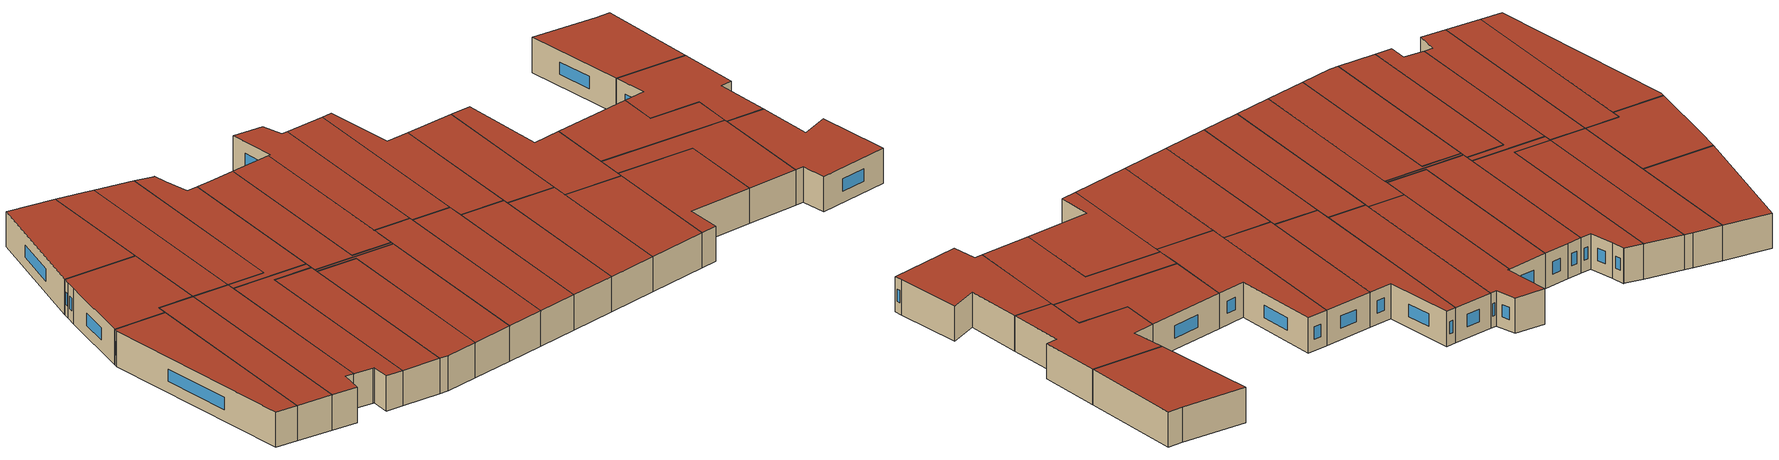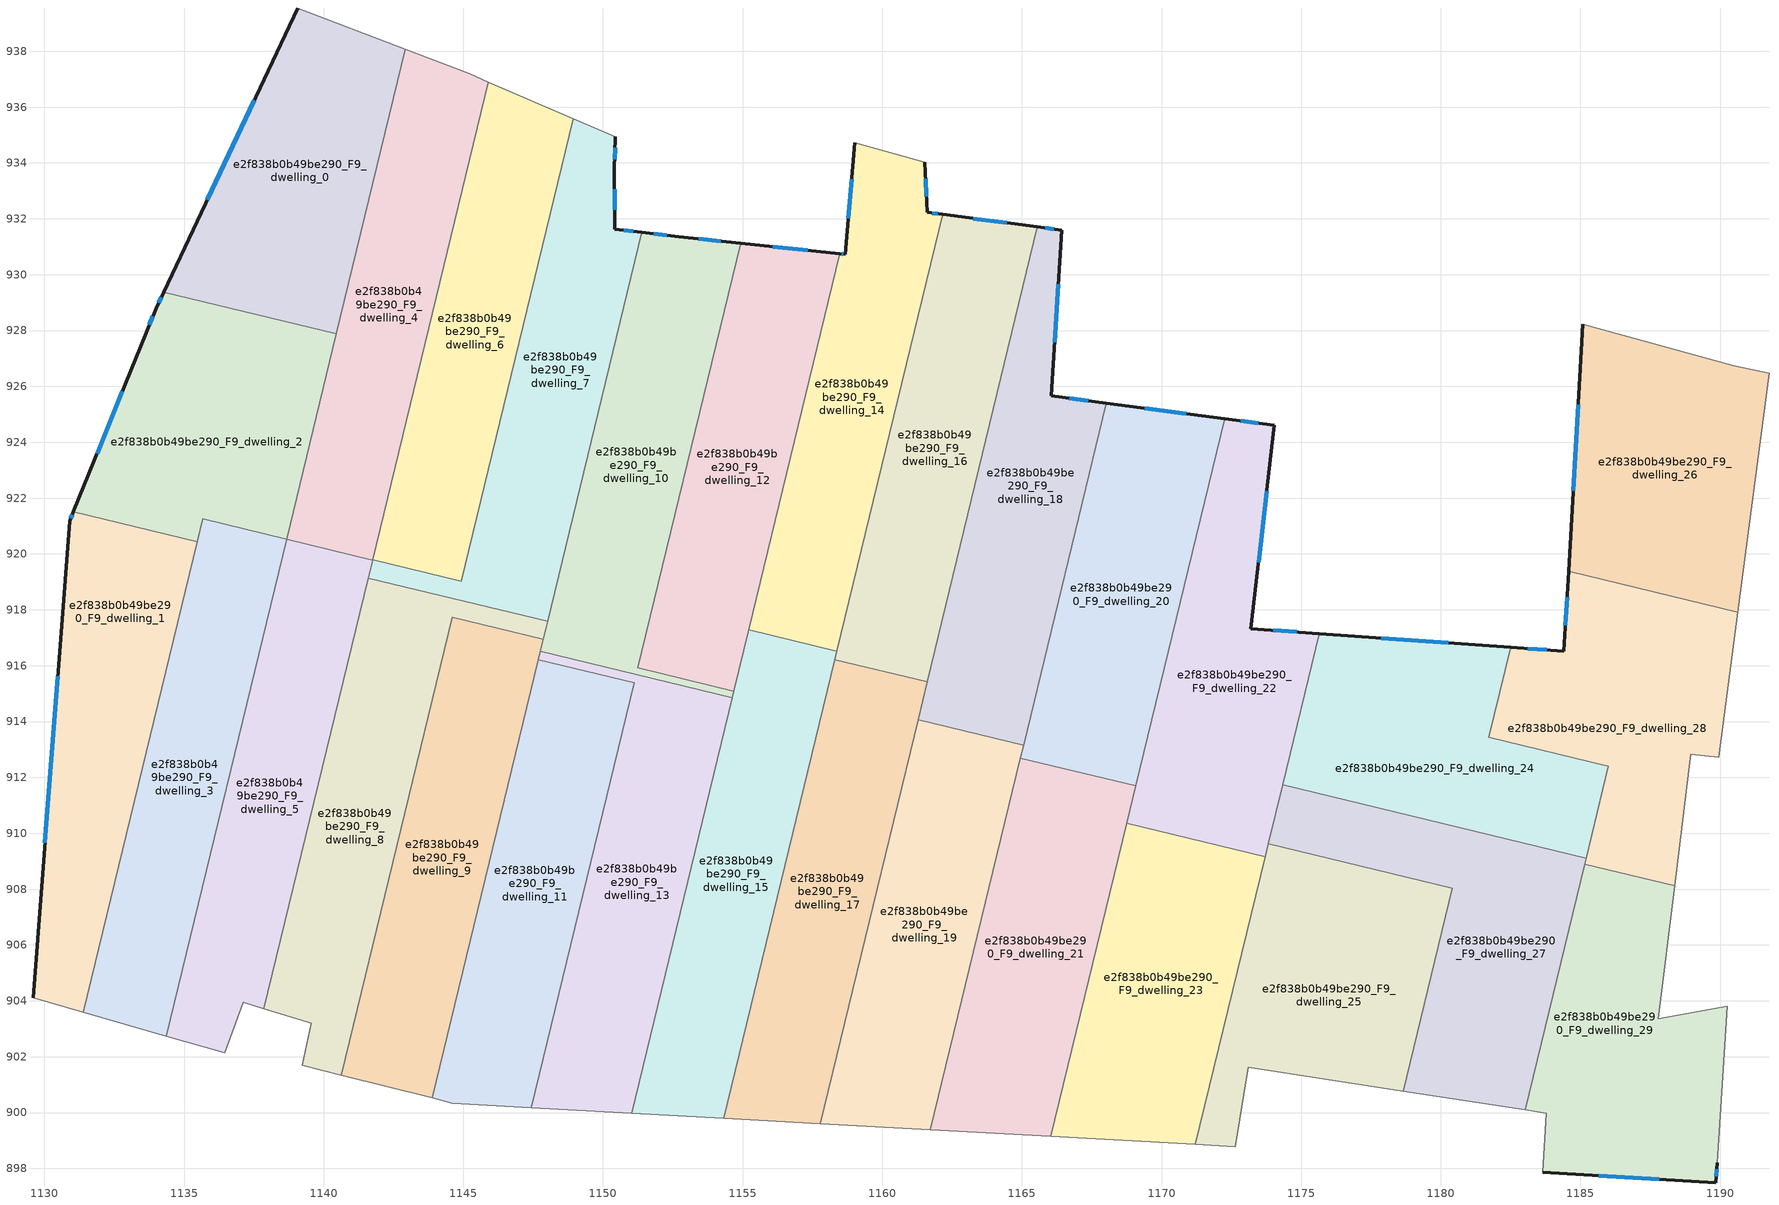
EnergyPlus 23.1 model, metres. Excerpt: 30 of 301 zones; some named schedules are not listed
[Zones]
e2f838b0b49be290_F9_dwelling_0
 floor to e2f838b0b49be290_F8_dwelling_0 (EU_floor_Construction): 1142.92,938.07 1140.46,927.88 1134.28,929.38 1139.07,939.55 z27
 wall outside (EU_wall_Construction): 1139.07,939.55 1134.28,929.38 z27:30
 wall to e2f838b0b49be290_F9_dwelling_2 (EU_wall_Construction): 1134.28,929.38 1140.46,927.88 z27:30
 wall adiabatic (EU_wall_Construction): 1142.92,938.07 1139.07,939.55 z27:30
 wall to e2f838b0b49be290_F9_dwelling_4 (EU_wall_Construction): 1140.46,927.88 1142.92,938.07 z27:30
 window (EU_Window_Construction): 1137.51,936.24 1135.84,932.69 z27.98:29.02
 roof outside (EU_roof_Construction): 1140.46,927.88 1142.92,938.07 1139.07,939.55 1134.28,929.38 z30
e2f838b0b49be290_F9_dwelling_1
 floor to e2f838b0b49be290_F8_dwelling_1 (EU_floor_Construction): 1135.47,920.44 1131.39,903.59 1129.59,904.11 1130.9,921.18 1131.04,921.51 z27
 wall outside (EU_wall_Construction): 1131.04,921.51 1130.9,921.18 1129.59,904.11 z27:30
 wall to e2f838b0b49be290_F9_dwelling_2 (EU_wall_Construction): 1135.47,920.44 1131.04,921.51 z27:30
 wall adiabatic (EU_wall_Construction): 1129.59,904.11 1131.39,903.59 z27:30
 wall to e2f838b0b49be290_F9_dwelling_3 (EU_wall_Construction): 1131.39,903.59 1135.47,920.44 z27:30
 window (EU_Window_Construction): 1130.48,915.63 1130.02,909.66 / 1130.99,921.4 1130.95,921.29 z27.98:29.02
 roof outside (EU_roof_Construction): 1131.39,903.59 1135.47,920.44 1131.04,921.51 1130.9,921.18 1129.59,904.11 z30
e2f838b0b49be290_F9_dwelling_10
 floor to e2f838b0b49be290_F8_dwelling_10 (EU_floor_Construction): 1154.93,931.12 1151.25,915.92 1154.69,915.09 1154.63,914.84 1147.75,916.51 1151.39,931.52 1152.71,931.36 z27
 wall outside (EU_wall_Construction): 1154.93,931.12 1152.71,931.36 1151.39,931.52 z27:30
 wall to e2f838b0b49be290_F9_dwelling_12 (EU_wall_Construction): 1154.69,915.09 1151.25,915.92 1154.93,931.12 z27:30
 wall to e2f838b0b49be290_F9_dwelling_13 (EU_wall_Construction): 1147.75,916.51 1154.63,914.84 z27:30
 wall to e2f838b0b49be290_F9_dwelling_7 (EU_wall_Construction): 1151.39,931.52 1148.01,917.58 z27:30
 wall to e2f838b0b49be290_F9_dwelling_15 (EU_wall_Construction): 1154.63,914.84 1154.69,915.09 z27:30
 wall to e2f838b0b49be290_F9_dwelling_8 (EU_wall_Construction): 1148.01,917.58 1147.86,916.94 z27:30
 wall to e2f838b0b49be290_F9_dwelling_9 (EU_wall_Construction): 1147.86,916.94 1147.75,916.51 z27:30
 window (EU_Window_Construction): 1154.21,931.2 1153.43,931.28 / 1152.28,931.41 1151.82,931.46 z27.98:29.02
 roof outside (EU_roof_Construction): 1154.63,914.84 1154.69,915.09 1151.25,915.92 1154.93,931.12 1152.71,931.36 1151.39,931.52 1147.75,916.51 z30
e2f838b0b49be290_F9_dwelling_11
 floor to e2f838b0b49be290_F8_dwelling_11 (EU_floor_Construction): 1151.12,915.39 1147.44,900.18 1144.6,900.34 1143.88,900.52 1147.69,916.22 z27
 wall adiabatic (EU_wall_Construction): 1143.88,900.52 1144.6,900.34 1147.44,900.18 z27:30
 wall to e2f838b0b49be290_F9_dwelling_13 (EU_wall_Construction): 1147.44,900.18 1151.12,915.39 1147.69,916.22 z27:30
 wall to e2f838b0b49be290_F9_dwelling_9 (EU_wall_Construction): 1147.69,916.22 1143.88,900.52 z27:30
 roof outside (EU_roof_Construction): 1147.44,900.18 1151.12,915.39 1147.69,916.22 1143.88,900.52 1144.6,900.34 z30
e2f838b0b49be290_F9_dwelling_12
 floor to e2f838b0b49be290_F8_dwelling_12 (EU_floor_Construction): 1158.48,930.75 1154.69,915.09 1151.25,915.92 1154.93,931.12 z27
 wall outside (EU_wall_Construction): 1158.48,930.75 1154.93,931.12 z27:30
 wall to e2f838b0b49be290_F9_dwelling_14 (EU_wall_Construction): 1155.22,917.28 1158.48,930.75 z27:30
 wall to e2f838b0b49be290_F9_dwelling_15 (EU_wall_Construction): 1154.69,915.09 1155.22,917.28 z27:30
 window (EU_Window_Construction): 1157.33,930.87 1156.09,931 z27.98:29.02
 roof outside (EU_roof_Construction): 1154.69,915.09 1158.48,930.75 1154.93,931.12 1151.25,915.92 z30
e2f838b0b49be290_F9_dwelling_13
 floor to e2f838b0b49be290_F8_dwelling_13 (EU_floor_Construction): 1154.63,914.84 1151.03,899.98 1147.44,900.18 1151.12,915.39 1147.69,916.22 1147.75,916.51 z27
 wall adiabatic (EU_wall_Construction): 1147.44,900.18 1151.03,899.98 z27:30
 wall to e2f838b0b49be290_F9_dwelling_15 (EU_wall_Construction): 1151.03,899.98 1154.63,914.84 z27:30
 wall to e2f838b0b49be290_F9_dwelling_9 (EU_wall_Construction): 1147.75,916.51 1147.69,916.22 z27:30
 roof outside (EU_roof_Construction): 1151.03,899.98 1154.63,914.84 1147.75,916.51 1147.69,916.22 1151.12,915.39 1147.44,900.18 z30
e2f838b0b49be290_F9_dwelling_14
 floor to e2f838b0b49be290_F8_dwelling_14 (EU_floor_Construction): 1161.52,934.03 1161.61,932.23 1162.16,932.16 1158.37,916.51 1155.22,917.28 1158.48,930.75 1158.67,930.73 1159.01,934.72 z27
 wall outside (EU_wall_Construction): 1162.16,932.16 1161.61,932.23 1161.52,934.03 / 1159.01,934.72 1158.67,930.73 1158.48,930.75 z27:30
 wall to e2f838b0b49be290_F9_dwelling_15 (EU_wall_Construction): 1155.22,917.28 1158.37,916.51 z27:30
 wall adiabatic (EU_wall_Construction): 1161.52,934.03 1159.01,934.72 z27:30
 wall to e2f838b0b49be290_F9_dwelling_16 (EU_wall_Construction): 1158.37,916.51 1162.16,932.16 z27:30
 window (EU_Window_Construction): 1161.58,932.81 1161.55,933.44 / 1161.98,932.18 1161.79,932.2 / 1158.61,930.73 1158.55,930.74 / 1158.9,933.42 1158.78,932.03 z27.98:29.02
 roof outside (EU_roof_Construction): 1158.37,916.51 1162.16,932.16 1161.61,932.23 1161.52,934.03 1159.01,934.72 1158.67,930.73 1158.48,930.75 1155.22,917.28 z30
e2f838b0b49be290_F9_dwelling_15
 floor to e2f838b0b49be290_F8_dwelling_15 (EU_floor_Construction): 1158.37,916.51 1154.32,899.8 1151.03,899.98 1155.22,917.28 z27
 wall adiabatic (EU_wall_Construction): 1151.03,899.98 1154.32,899.8 z27:30
 wall to e2f838b0b49be290_F9_dwelling_17 (EU_wall_Construction): 1154.32,899.8 1158.3,916.22 z27:30
 wall to e2f838b0b49be290_F9_dwelling_16 (EU_wall_Construction): 1158.3,916.22 1158.37,916.52 z27:30
 roof outside (EU_roof_Construction): 1154.32,899.8 1158.37,916.51 1155.22,917.28 1151.03,899.98 z30
e2f838b0b49be290_F9_dwelling_16
 floor to e2f838b0b49be290_F8_dwelling_16 (EU_floor_Construction): 1165.56,931.71 1161.61,915.42 1158.3,916.22 1162.16,932.16 z27
 wall outside (EU_wall_Construction): 1165.56,931.71 1162.16,932.16 z27:30
 wall to e2f838b0b49be290_F9_dwelling_17 (EU_wall_Construction): 1158.3,916.22 1161.61,915.42 z27:30
 wall to e2f838b0b49be290_F9_dwelling_18 (EU_wall_Construction): 1161.61,915.42 1165.56,931.71 z27:30
 window (EU_Window_Construction): 1164.45,931.86 1163.27,932.01 z27.98:29.02
 roof outside (EU_roof_Construction): 1161.61,915.42 1165.56,931.71 1162.16,932.16 1158.3,916.22 z30
e2f838b0b49be290_F9_dwelling_17
 floor to e2f838b0b49be290_F8_dwelling_17 (EU_floor_Construction): 1161.61,915.42 1157.78,899.61 1154.32,899.8 1158.3,916.22 z27
 wall adiabatic (EU_wall_Construction): 1154.32,899.8 1157.78,899.61 z27:30
 wall to e2f838b0b49be290_F9_dwelling_19 (EU_wall_Construction): 1157.78,899.61 1161.28,914.07 z27:30
 wall to e2f838b0b49be290_F9_dwelling_18 (EU_wall_Construction): 1161.28,914.07 1161.61,915.42 z27:30
 roof outside (EU_roof_Construction): 1157.78,899.61 1161.61,915.42 1158.3,916.22 1154.32,899.8 z30
e2f838b0b49be290_F9_dwelling_18
 floor to e2f838b0b49be290_F8_dwelling_18 (EU_floor_Construction): 1166.42,931.6 1166.05,925.66 1168.03,925.4 1165.06,913.15 1161.28,914.07 1165.56,931.71 z27
 wall outside (EU_wall_Construction): 1168.03,925.4 1166.05,925.66 1166.42,931.6 1165.56,931.71 z27:30
 wall to e2f838b0b49be290_F9_dwelling_19 (EU_wall_Construction): 1161.28,914.07 1165.06,913.15 z27:30
 wall to e2f838b0b49be290_F9_dwelling_20 (EU_wall_Construction): 1165.06,913.15 1168.03,925.4 z27:30
 window (EU_Window_Construction): 1166.14,931.63 1165.84,931.67 / 1166.17,927.59 1166.3,929.67 / 1167.39,925.48 1166.69,925.57 z27.98:29.02
 roof outside (EU_roof_Construction): 1165.06,913.15 1168.03,925.4 1166.05,925.66 1166.42,931.6 1165.56,931.71 1161.28,914.07 z30
e2f838b0b49be290_F9_dwelling_19
 floor to e2f838b0b49be290_F8_dwelling_19 (EU_floor_Construction): 1165.06,913.15 1161.73,899.38 1157.78,899.61 1161.28,914.07 z27
 wall adiabatic (EU_wall_Construction): 1157.78,899.61 1161.73,899.38 z27:30
 wall to e2f838b0b49be290_F9_dwelling_21 (EU_wall_Construction): 1161.73,899.38 1164.95,912.69 z27:30
 wall to e2f838b0b49be290_F9_dwelling_20 (EU_wall_Construction): 1164.95,912.69 1165.06,913.15 z27:30
 roof outside (EU_roof_Construction): 1161.73,899.38 1165.06,913.15 1161.28,914.07 1157.78,899.61 z30
e2f838b0b49be290_F9_dwelling_2
 floor to e2f838b0b49be290_F8_dwelling_2 (EU_floor_Construction): 1140.46,927.88 1138.68,920.53 1135.67,921.26 1135.47,920.44 1131.04,921.51 1133.64,927.92 1134,928.8 1134.28,929.38 z27
 wall outside (EU_wall_Construction): 1134.28,929.38 1134,928.8 1133.64,927.92 1131.04,921.51 z27:30
 wall to e2f838b0b49be290_F9_dwelling_3 (EU_wall_Construction): 1135.47,920.44 1135.67,921.26 1138.68,920.53 z27:30
 wall to e2f838b0b49be290_F9_dwelling_4 (EU_wall_Construction): 1138.68,920.53 1140.46,927.88 z27:30
 window (EU_Window_Construction): 1132.79,925.83 1131.88,923.59 / 1133.88,928.51 1133.76,928.2 / 1134.19,929.19 1134.09,928.99 z27.98:29.02
 roof outside (EU_roof_Construction): 1138.68,920.53 1140.46,927.88 1134.28,929.38 1134,928.8 1133.64,927.92 1131.04,921.51 1135.47,920.44 1135.67,921.26 z30
e2f838b0b49be290_F9_dwelling_20
 floor to e2f838b0b49be290_F8_dwelling_20 (EU_floor_Construction): 1172.26,924.84 1169.07,911.69 1164.95,912.69 1168.03,925.4 z27
 wall outside (EU_wall_Construction): 1172.26,924.84 1168.03,925.4 z27:30
 wall to e2f838b0b49be290_F9_dwelling_21 (EU_wall_Construction): 1164.95,912.69 1169.07,911.69 z27:30
 wall to e2f838b0b49be290_F9_dwelling_22 (EU_wall_Construction): 1169.07,911.69 1172.26,924.84 z27:30
 window (EU_Window_Construction): 1170.88,925.02 1169.4,925.22 z27.98:29.02
 roof outside (EU_roof_Construction): 1169.07,911.69 1172.26,924.84 1168.03,925.4 1164.95,912.69 z30
e2f838b0b49be290_F9_dwelling_21
 floor to e2f838b0b49be290_F8_dwelling_21 (EU_floor_Construction): 1169.07,911.69 1166.04,899.15 1161.73,899.38 1164.95,912.69 z27
 wall adiabatic (EU_wall_Construction): 1161.73,899.38 1166.04,899.15 z27:30
 wall to e2f838b0b49be290_F9_dwelling_23 (EU_wall_Construction): 1166.04,899.15 1168.75,910.36 z27:30
 wall to e2f838b0b49be290_F9_dwelling_22 (EU_wall_Construction): 1168.75,910.36 1169.08,911.69 z27:30
 roof outside (EU_roof_Construction): 1166.04,899.15 1169.07,911.69 1164.95,912.69 1161.73,899.38 z30
e2f838b0b49be290_F9_dwelling_22
 floor to e2f838b0b49be290_F8_dwelling_22 (EU_floor_Construction): 1174.04,924.61 1173.2,917.33 1175.65,917.15 1173.71,909.16 1168.75,910.36 1172.26,924.84 z27
 wall outside (EU_wall_Construction): 1175.65,917.15 1173.2,917.33 1174.04,924.61 1172.26,924.84 z27:30
 wall to e2f838b0b49be290_F9_dwelling_23 (EU_wall_Construction): 1168.75,910.36 1173.71,909.16 z27:30
 wall to e2f838b0b49be290_F9_dwelling_24 (EU_wall_Construction): 1174.34,911.74 1175.65,917.15 z27:30
 wall to e2f838b0b49be290_F9_dwelling_27 (EU_wall_Construction): 1173.82,909.62 1174.33,911.74 z27:30
 wall to e2f838b0b49be290_F9_dwelling_25 (EU_wall_Construction): 1173.71,909.16 1173.82,909.62 z27:30
 window (EU_Window_Construction): 1173.46,924.68 1172.84,924.76 / 1173.47,919.7 1173.77,922.24 / 1174.85,917.21 1174,917.27 z27.98:29.02
 roof outside (EU_roof_Construction): 1173.71,909.16 1175.65,917.15 1173.2,917.33 1174.04,924.61 1172.26,924.84 1168.75,910.36 z30
e2f838b0b49be290_F9_dwelling_23
 floor to e2f838b0b49be290_F8_dwelling_23 (EU_floor_Construction): 1173.71,909.16 1171.21,898.86 1166.04,899.15 1168.75,910.36 z27
 wall adiabatic (EU_wall_Construction): 1166.04,899.15 1171.21,898.86 z27:30
 wall to e2f838b0b49be290_F9_dwelling_25 (EU_wall_Construction): 1171.21,898.86 1173.71,909.16 z27:30
 roof outside (EU_roof_Construction): 1171.21,898.86 1173.71,909.16 1168.75,910.36 1166.04,899.15 z30
e2f838b0b49be290_F9_dwelling_24
 floor to e2f838b0b49be290_F8_dwelling_24 (EU_floor_Construction): 1182.5,916.66 1181.72,913.43 1186,912.39 1185.2,909.11 1174.33,911.74 1175.65,917.15 z27
 wall outside (EU_wall_Construction): 1182.5,916.66 1175.65,917.15 z27:30
 wall to e2f838b0b49be290_F9_dwelling_28 (EU_wall_Construction): 1185.2,909.11 1186,912.39 1181.72,913.43 1182.5,916.66 z27:30
 wall to e2f838b0b49be290_F9_dwelling_27 (EU_wall_Construction): 1174.33,911.74 1185.2,909.11 z27:30
 window (EU_Window_Construction): 1180.27,916.82 1177.88,916.99 z27.98:29.02
 roof outside (EU_roof_Construction): 1185.2,909.11 1186,912.39 1181.72,913.43 1182.5,916.66 1175.65,917.15 1174.33,911.74 z30
e2f838b0b49be290_F9_dwelling_25
 floor to e2f838b0b49be290_F8_dwelling_25 (EU_floor_Construction): 1180.41,908.02 1178.65,900.77 1173.1,901.62 1172.64,898.78 1171.21,898.86 1173.82,909.62 z27
 wall to e2f838b0b49be290_F9_dwelling_27 (EU_wall_Construction): 1178.65,900.77 1180.41,908.02 1173.82,909.62 z27:30
 wall adiabatic (EU_wall_Construction): 1171.21,898.86 1172.64,898.78 1173.1,901.62 1178.65,900.77 z27:30
 roof outside (EU_roof_Construction): 1178.65,900.77 1180.41,908.02 1173.82,909.62 1171.21,898.86 1172.64,898.78 1173.1,901.62 z30
e2f838b0b49be290_F9_dwelling_26
 floor to e2f838b0b49be290_F8_dwelling_26 (EU_floor_Construction): 1191.75,926.47 1190.64,917.92 1184.57,919.38 1185.08,928.23 1190.48,926.75 z27
 wall outside (EU_wall_Construction): 1185.08,928.23 1184.57,919.38 z27:30
 wall adiabatic (EU_wall_Construction): 1190.64,917.92 1191.75,926.47 1190.48,926.75 1185.08,928.23 z27:30
 wall to e2f838b0b49be290_F9_dwelling_28 (EU_wall_Construction): 1184.57,919.38 1190.64,917.92 z27:30
 window (EU_Window_Construction): 1184.92,925.35 1184.74,922.26 z27.98:29.02
 roof outside (EU_roof_Construction): 1190.64,917.92 1191.75,926.47 1190.48,926.75 1185.08,928.23 1184.57,919.38 z30
e2f838b0b49be290_F9_dwelling_27
 floor to e2f838b0b49be290_F8_dwelling_27 (EU_floor_Construction): 1185.2,909.11 1183.02,900.09 1178.65,900.77 1180.41,908.02 1173.82,909.62 1174.33,911.74 z27
 wall adiabatic (EU_wall_Construction): 1178.65,900.77 1183.02,900.09 z27:30
 wall to e2f838b0b49be290_F9_dwelling_29 (EU_wall_Construction): 1183.02,900.09 1185.15,908.89 z27:30
 wall to e2f838b0b49be290_F9_dwelling_28 (EU_wall_Construction): 1185.15,908.89 1185.2,909.11 z27:30
 roof outside (EU_roof_Construction): 1183.02,900.09 1185.2,909.11 1174.33,911.74 1173.82,909.62 1180.41,908.02 1178.65,900.77 z30
e2f838b0b49be290_F9_dwelling_28
 floor to e2f838b0b49be290_F8_dwelling_28 (EU_floor_Construction): 1190.64,917.92 1189.96,912.72 1188.95,912.83 1188.37,908.11 1185.15,908.89 1186,912.39 1181.72,913.43 1182.5,916.66 1184.41,916.52 1184.57,919.38 z27
 wall outside (EU_wall_Construction): 1184.57,919.38 1184.41,916.52 1182.5,916.66 z27:30
 wall adiabatic (EU_wall_Construction): 1188.37,908.11 1188.95,912.83 1189.96,912.72 1190.64,917.92 z27:30
 wall to e2f838b0b49be290_F9_dwelling_29 (EU_wall_Construction): 1185.15,908.89 1188.37,908.11 z27:30
 window (EU_Window_Construction): 1183.79,916.56 1183.12,916.61 / 1184.52,918.45 1184.46,917.45 z27.98:29.02
 roof outside (EU_roof_Construction): 1188.37,908.11 1188.95,912.83 1189.96,912.72 1190.64,917.92 1184.57,919.38 1184.41,916.52 1182.5,916.66 1181.72,913.43 1186,912.39 1185.15,908.89 z30
e2f838b0b49be290_F9_dwelling_29
 floor to e2f838b0b49be290_F8_dwelling_29 (EU_floor_Construction): 1188.37,908.11 1187.79,903.35 1190.26,903.8 1189.89,898.21 1189.84,897.48 1183.65,897.87 1183.77,899.98 1183.02,900.09 1185.15,908.89 z27
 wall outside (EU_wall_Construction): 1183.65,897.87 1189.84,897.48 1189.89,898.21 z27:30
 wall adiabatic (EU_wall_Construction): 1189.89,898.21 1190.26,903.8 1187.79,903.35 1188.37,908.11 / 1183.02,900.09 1183.77,899.98 1183.65,897.87 z27:30
 window (EU_Window_Construction): 1189.86,897.72 1189.87,897.97 / 1185.66,897.74 1187.83,897.6 z27.98:29.02
 roof outside (EU_roof_Construction): 1189.84,897.48 1189.89,898.21 1190.26,903.8 1187.79,903.35 1188.37,908.11 1185.15,908.89 1183.02,900.09 1183.77,899.98 1183.65,897.87 z30
e2f838b0b49be290_F9_dwelling_3
 floor to e2f838b0b49be290_F8_dwelling_3 (EU_floor_Construction): 1138.68,920.53 1134.37,902.74 1131.39,903.59 1135.67,921.26 z27
 wall adiabatic (EU_wall_Construction): 1131.39,903.59 1134.37,902.74 z27:30
 wall to e2f838b0b49be290_F9_dwelling_5 (EU_wall_Construction): 1134.37,902.74 1138.67,920.53 z27:30
 roof outside (EU_roof_Construction): 1134.37,902.74 1138.68,920.53 1135.67,921.26 1131.39,903.59 z30
e2f838b0b49be290_F9_dwelling_4
 floor to e2f838b0b49be290_F8_dwelling_4 (EU_floor_Construction): 1145.22,937.19 1145.9,936.9 1141.75,919.78 1138.68,920.53 1142.92,938.07 z27
 wall adiabatic (EU_wall_Construction): 1145.9,936.9 1145.22,937.19 1142.92,938.07 z27:30
 wall to e2f838b0b49be290_F9_dwelling_5 (EU_wall_Construction): 1138.68,920.53 1141.75,919.78 z27:30
 wall to e2f838b0b49be290_F9_dwelling_6 (EU_wall_Construction): 1141.75,919.8 1145.9,936.9 z27:30
 wall to e2f838b0b49be290_F9_dwelling_7 (EU_wall_Construction): 1141.75,919.78 1141.75,919.8 z27:30
 roof outside (EU_roof_Construction): 1141.75,919.78 1145.9,936.9 1145.22,937.19 1142.92,938.07 1138.68,920.53 z30
e2f838b0b49be290_F9_dwelling_5
 floor to e2f838b0b49be290_F8_dwelling_5 (EU_floor_Construction): 1141.75,919.78 1137.86,903.72 1137.13,903.94 1136.46,902.14 1134.37,902.74 1138.68,920.53 z27
 wall adiabatic (EU_wall_Construction): 1134.37,902.74 1136.46,902.14 1137.13,903.94 1137.86,903.72 z27:30
 wall to e2f838b0b49be290_F9_dwelling_8 (EU_wall_Construction): 1137.86,903.72 1141.59,919.14 z27:30
 wall to e2f838b0b49be290_F9_dwelling_7 (EU_wall_Construction): 1141.59,919.14 1141.75,919.78 z27:30
 roof outside (EU_roof_Construction): 1137.86,903.72 1141.75,919.78 1138.68,920.53 1134.37,902.74 1136.46,902.14 1137.13,903.94 z30
e2f838b0b49be290_F9_dwelling_6
 floor to e2f838b0b49be290_F8_dwelling_6 (EU_floor_Construction): 1148.93,935.59 1144.92,919.03 1141.75,919.8 1145.9,936.9 z27
 wall to e2f838b0b49be290_F9_dwelling_7 (EU_wall_Construction): 1141.75,919.8 1144.92,919.03 1148.93,935.59 z27:30
 wall adiabatic (EU_wall_Construction): 1148.93,935.59 1145.9,936.9 z27:30
 roof outside (EU_roof_Construction): 1144.92,919.03 1148.93,935.59 1145.9,936.9 1141.75,919.8 z30
e2f838b0b49be290_F9_dwelling_7
 floor to e2f838b0b49be290_F8_dwelling_7 (EU_floor_Construction): 1150.44,934.94 1150.41,933.76 1150.43,931.63 1151.39,931.52 1148.02,917.58 1141.59,919.14 1141.75,919.8 1144.92,919.03 1148.93,935.59 1150.43,934.94 z27
 wall outside (EU_wall_Construction): 1151.39,931.52 1150.43,931.63 1150.41,933.76 1150.44,934.94 z27:30
 wall adiabatic (EU_wall_Construction): 1150.44,934.94 1150.43,934.94 1148.93,935.59 z27:30
 wall to e2f838b0b49be290_F9_dwelling_8 (EU_wall_Construction): 1141.59,919.14 1148.02,917.58 z27:30
 window (EU_Window_Construction): 1150.42,934.14 1150.43,934.55 / 1150.42,932.32 1150.42,933.07 / 1151.08,931.55 1150.74,931.59 z27.98:29.02
 roof outside (EU_roof_Construction): 1148.02,917.58 1151.39,931.52 1150.43,931.63 1150.41,933.76 1150.44,934.94 1150.43,934.94 1148.93,935.59 1144.92,919.03 1141.75,919.8 1141.59,919.14 z30
e2f838b0b49be290_F9_dwelling_8
 floor to e2f838b0b49be290_F8_dwelling_8 (EU_floor_Construction): 1148.02,917.58 1147.86,916.94 1144.61,917.73 1140.64,901.34 1139.23,901.7 1139.56,903.2 1139.45,903.23 1137.86,903.72 1141.59,919.14 z27
 wall adiabatic (EU_wall_Construction): 1137.86,903.72 1139.45,903.23 1139.56,903.2 1139.23,901.7 1140.64,901.34 z27:30
 wall to e2f838b0b49be290_F9_dwelling_9 (EU_wall_Construction): 1140.64,901.34 1144.61,917.73 1147.86,916.94 z27:30
 roof outside (EU_roof_Construction): 1140.64,901.34 1144.61,917.73 1147.86,916.94 1148.02,917.58 1141.59,919.14 1137.86,903.72 1139.45,903.23 1139.56,903.2 1139.23,901.7 z30
e2f838b0b49be290_F9_dwelling_9
 floor to e2f838b0b49be290_F8_dwelling_9 (EU_floor_Construction): 1147.86,916.94 1143.88,900.52 1140.64,901.34 1144.61,917.73 z27
 wall adiabatic (EU_wall_Construction): 1140.64,901.34 1143.88,900.52 z27:30
 roof outside (EU_roof_Construction): 1143.88,900.52 1147.86,916.94 1144.61,917.73 1140.64,901.34 z30
[Building]
EU S2 Campaign: North Axis=0; Terrain=City; Solar Distribution=FullExterior
[Site:Location]
Bologna: Latitude=44.5; Longitude=11.25; Time Zone=1; Elevation=37
[SizingPeriod:WeatherFileDays]
AnnualSizingPeriod: Begin Month=1; Begin Day of Month=1; End Month=12; End Day of Month=31; Day of Week for Start Day=Monday; Use Weather File Daylight Saving Period=No; Use Weather File Rain and Snow Indicators=No
[MATERIAL]
EU_InternalMass_Material: Roughness=MediumRough; Thickness=0.1; Conductivity=1; Density=1800; Specific Heat=900; Thermal Absorptance=0.9; Solar Absorptance=0.7; Visible Absorptance=0.7
[MATERIAL:NOMASS] Roughness=MediumRough; Thermal Absorptance=0.9; Solar Absorptance=0.7; Visible Absorptance=0.7
Name | Thermal Resistance
EU_wall_NoMass | 0.905828
EU_roof_NoMass | 0.37593
EU_floor_NoMass | 0.67114
[WINDOWMATERIAL:SIMPLEGLAZINGSYSTEM]
EU_Window_SimpleGlazing: UFactor=4.52486; Solar Heat Gain Coefficient=0.85; Visible Transmittance=0.85
[CONSTRUCTION]
EU_wall_Construction: EU_wall_NoMass
EU_roof_Construction: EU_roof_NoMass
EU_floor_Construction: EU_floor_NoMass
EU_Window_Construction: EU_Window_SimpleGlazing
EU_InternalMass_Construction: EU_InternalMass_Material
[ZONE] Type=1; Multiplier=1; Ceiling Height=autocalculate; Floor Area=autocalculate; Part of Total Floor Area=Yes
Name | Volume
e2f838b0b49be290_F9_dwelling_0; e2f838b0b49be290_F9_dwelling_2 | 169.373
e2f838b0b49be290_F9_dwelling_1 | 169.365
e2f838b0b49be290_F9_dwelling_10 | 168.926
e2f838b0b49be290_F9_dwelling_11 | 169.351
e2f838b0b49be290_F9_dwelling_12 | 168.511
e2f838b0b49be290_F9_dwelling_13 | 168.913
e2f838b0b49be290_F9_dwelling_14 | 170.202
e2f838b0b49be290_F9_dwelling_15 | 170.205
e2f838b0b49be290_F9_dwelling_16 | 169.418
e2f838b0b49be290_F9_dwelling_17 | 169.406
e2f838b0b49be290_F9_dwelling_18 | 169.361
e2f838b0b49be290_F9_dwelling_19 | 169.372
e2f838b0b49be290_F9_dwelling_20; e2f838b0b49be290_F9_dwelling_3 | 169.356
e2f838b0b49be290_F9_dwelling_21 | 169.353
e2f838b0b49be290_F9_dwelling_22 | 169.386
e2f838b0b49be290_F9_dwelling_23 | 169.389
e2f838b0b49be290_F9_dwelling_24 | 169.354
e2f838b0b49be290_F9_dwelling_25 | 169.174
e2f838b0b49be290_F9_dwelling_26 | 169.477
e2f838b0b49be290_F9_dwelling_27 | 169.378
e2f838b0b49be290_F9_dwelling_28 | 169.463
e2f838b0b49be290_F9_dwelling_29 | 169.367
e2f838b0b49be290_F9_dwelling_4 | 169.371
e2f838b0b49be290_F9_dwelling_5 | 169.342
e2f838b0b49be290_F9_dwelling_6 | 169.381
e2f838b0b49be290_F9_dwelling_7 | 169.375
e2f838b0b49be290_F9_dwelling_8 | 169.402
e2f838b0b49be290_F9_dwelling_9 | 169.412
[INTERNALMASS] Construction=EU_InternalMass_Construction
Name | Zone or ZoneList | Surface Area
e2f838b0b49be290_F9_dwelling_0_EU_InternalMass | e2f838b0b49be290_F9_dwelling_0 | 56.4556
e2f838b0b49be290_F9_dwelling_1_EU_InternalMass | e2f838b0b49be290_F9_dwelling_1 | 56.4551
e2f838b0b49be290_F9_dwelling_2_EU_InternalMass | e2f838b0b49be290_F9_dwelling_2 | 56.4577
e2f838b0b49be290_F9_dwelling_3_EU_InternalMass | e2f838b0b49be290_F9_dwelling_3 | 56.4525
e2f838b0b49be290_F9_dwelling_4_EU_InternalMass | e2f838b0b49be290_F9_dwelling_4 | 56.4571
e2f838b0b49be290_F9_dwelling_5_EU_InternalMass | e2f838b0b49be290_F9_dwelling_5 | 56.448
e2f838b0b49be290_F9_dwelling_6_EU_InternalMass | e2f838b0b49be290_F9_dwelling_6 | 56.4598
e2f838b0b49be290_F9_dwelling_7_EU_InternalMass | e2f838b0b49be290_F9_dwelling_7 | 56.4582
e2f838b0b49be290_F9_dwelling_8_EU_InternalMass | e2f838b0b49be290_F9_dwelling_8 | 56.4675
e2f838b0b49be290_F9_dwelling_9_EU_InternalMass | e2f838b0b49be290_F9_dwelling_9 | 56.4724
e2f838b0b49be290_F9_dwelling_10_EU_InternalMass | e2f838b0b49be290_F9_dwelling_10 | 56.3092
e2f838b0b49be290_F9_dwelling_11_EU_InternalMass | e2f838b0b49be290_F9_dwelling_11 | 56.4505
e2f838b0b49be290_F9_dwelling_12_EU_InternalMass | e2f838b0b49be290_F9_dwelling_12 | 56.1702
e2f838b0b49be290_F9_dwelling_13_EU_InternalMass | e2f838b0b49be290_F9_dwelling_13 | 56.304
e2f838b0b49be290_F9_dwelling_14_EU_InternalMass | e2f838b0b49be290_F9_dwelling_14 | 56.7323
e2f838b0b49be290_F9_dwelling_15_EU_InternalMass | e2f838b0b49be290_F9_dwelling_15 | 56.7351
e2f838b0b49be290_F9_dwelling_16_EU_InternalMass | e2f838b0b49be290_F9_dwelling_16 | 56.473
e2f838b0b49be290_F9_dwelling_17_EU_InternalMass | e2f838b0b49be290_F9_dwelling_17 | 56.4689
e2f838b0b49be290_F9_dwelling_18_EU_InternalMass | e2f838b0b49be290_F9_dwelling_18 | 56.4544
e2f838b0b49be290_F9_dwelling_19_EU_InternalMass | e2f838b0b49be290_F9_dwelling_19 | 56.4571
e2f838b0b49be290_F9_dwelling_20_EU_InternalMass | e2f838b0b49be290_F9_dwelling_20 | 56.4512
e2f838b0b49be290_F9_dwelling_21_EU_InternalMass | e2f838b0b49be290_F9_dwelling_21 | 56.4509
e2f838b0b49be290_F9_dwelling_22_EU_InternalMass | e2f838b0b49be290_F9_dwelling_22 | 56.4617
e2f838b0b49be290_F9_dwelling_23_EU_InternalMass | e2f838b0b49be290_F9_dwelling_23 | 56.464
e2f838b0b49be290_F9_dwelling_24_EU_InternalMass | e2f838b0b49be290_F9_dwelling_24 | 56.4503
e2f838b0b49be290_F9_dwelling_25_EU_InternalMass | e2f838b0b49be290_F9_dwelling_25 | 56.3913
e2f838b0b49be290_F9_dwelling_26_EU_InternalMass | e2f838b0b49be290_F9_dwelling_26 | 56.4942
e2f838b0b49be290_F9_dwelling_27_EU_InternalMass | e2f838b0b49be290_F9_dwelling_27 | 56.4581
e2f838b0b49be290_F9_dwelling_28_EU_InternalMass | e2f838b0b49be290_F9_dwelling_28 | 56.4877
e2f838b0b49be290_F9_dwelling_29_EU_InternalMass | e2f838b0b49be290_F9_dwelling_29 | 56.4551
[OTHEREQUIPMENT] Fuel Type=Electricity; Design Level Calculation Method=Watts/Area; Power per Zone Floor Area=1; Fraction Latent=0; Fraction Radiant=0; Fraction Lost=0; Carbon Dioxide Generation Rate=0; EndUse Subcategory=EU_Step8_InternalGains
Name | Zone or ZoneList or Space or SpaceList | Schedule
EU_Step8_InternalGain_e2f838b0b49be290_F9_dwelling_0_f000 | e2f838b0b49be290_F9_dwelling_0 | EU_Step8_GainSchedule_e2f838b0b49be290_F9_dwelling_0_f000
EU_Step8_InternalGain_e2f838b0b49be290_F9_dwelling_1_f000 | e2f838b0b49be290_F9_dwelling_1 | EU_Step8_GainSchedule_e2f838b0b49be290_F9_dwelling_1_f000
EU_Step8_InternalGain_e2f838b0b49be290_F9_dwelling_2_f000 | e2f838b0b49be290_F9_dwelling_2 | EU_Step8_GainSchedule_e2f838b0b49be290_F9_dwelling_2_f000
EU_Step8_InternalGain_e2f838b0b49be290_F9_dwelling_3_f000 | e2f838b0b49be290_F9_dwelling_3 | EU_Step8_GainSchedule_e2f838b0b49be290_F9_dwelling_3_f000
EU_Step8_InternalGain_e2f838b0b49be290_F9_dwelling_4_f000 | e2f838b0b49be290_F9_dwelling_4 | EU_Step8_GainSchedule_e2f838b0b49be290_F9_dwelling_4_f000
EU_Step8_InternalGain_e2f838b0b49be290_F9_dwelling_5_f000 | e2f838b0b49be290_F9_dwelling_5 | EU_Step8_GainSchedule_e2f838b0b49be290_F9_dwelling_5_f000
EU_Step8_InternalGain_e2f838b0b49be290_F9_dwelling_6_f000 | e2f838b0b49be290_F9_dwelling_6 | EU_Step8_GainSchedule_e2f838b0b49be290_F9_dwelling_6_f000
EU_Step8_InternalGain_e2f838b0b49be290_F9_dwelling_7_f000 | e2f838b0b49be290_F9_dwelling_7 | EU_Step8_GainSchedule_e2f838b0b49be290_F9_dwelling_7_f000
EU_Step8_InternalGain_e2f838b0b49be290_F9_dwelling_8_f000 | e2f838b0b49be290_F9_dwelling_8 | EU_Step8_GainSchedule_e2f838b0b49be290_F9_dwelling_8_f000
EU_Step8_InternalGain_e2f838b0b49be290_F9_dwelling_9_f000 | e2f838b0b49be290_F9_dwelling_9 | EU_Step8_GainSchedule_e2f838b0b49be290_F9_dwelling_9_f000
EU_Step8_InternalGain_e2f838b0b49be290_F9_dwelling_10_f000 | e2f838b0b49be290_F9_dwelling_10 | EU_Step8_GainSchedule_e2f838b0b49be290_F9_dwelling_10_f000
EU_Step8_InternalGain_e2f838b0b49be290_F9_dwelling_11_f000 | e2f838b0b49be290_F9_dwelling_11 | EU_Step8_GainSchedule_e2f838b0b49be290_F9_dwelling_11_f000
EU_Step8_InternalGain_e2f838b0b49be290_F9_dwelling_12_f000 | e2f838b0b49be290_F9_dwelling_12 | EU_Step8_GainSchedule_e2f838b0b49be290_F9_dwelling_12_f000
EU_Step8_InternalGain_e2f838b0b49be290_F9_dwelling_13_f000 | e2f838b0b49be290_F9_dwelling_13 | EU_Step8_GainSchedule_e2f838b0b49be290_F9_dwelling_13_f000
EU_Step8_InternalGain_e2f838b0b49be290_F9_dwelling_14_f000 | e2f838b0b49be290_F9_dwelling_14 | EU_Step8_GainSchedule_e2f838b0b49be290_F9_dwelling_14_f000
EU_Step8_InternalGain_e2f838b0b49be290_F9_dwelling_15_f000 | e2f838b0b49be290_F9_dwelling_15 | EU_Step8_GainSchedule_e2f838b0b49be290_F9_dwelling_15_f000
EU_Step8_InternalGain_e2f838b0b49be290_F9_dwelling_16_f000 | e2f838b0b49be290_F9_dwelling_16 | EU_Step8_GainSchedule_e2f838b0b49be290_F9_dwelling_16_f000
EU_Step8_InternalGain_e2f838b0b49be290_F9_dwelling_17_f000 | e2f838b0b49be290_F9_dwelling_17 | EU_Step8_GainSchedule_e2f838b0b49be290_F9_dwelling_17_f000
EU_Step8_InternalGain_e2f838b0b49be290_F9_dwelling_18_f000 | e2f838b0b49be290_F9_dwelling_18 | EU_Step8_GainSchedule_e2f838b0b49be290_F9_dwelling_18_f000
EU_Step8_InternalGain_e2f838b0b49be290_F9_dwelling_19_f000 | e2f838b0b49be290_F9_dwelling_19 | EU_Step8_GainSchedule_e2f838b0b49be290_F9_dwelling_19_f000
EU_Step8_InternalGain_e2f838b0b49be290_F9_dwelling_20_f000 | e2f838b0b49be290_F9_dwelling_20 | EU_Step8_GainSchedule_e2f838b0b49be290_F9_dwelling_20_f000
EU_Step8_InternalGain_e2f838b0b49be290_F9_dwelling_21_f000 | e2f838b0b49be290_F9_dwelling_21 | EU_Step8_GainSchedule_e2f838b0b49be290_F9_dwelling_21_f000
EU_Step8_InternalGain_e2f838b0b49be290_F9_dwelling_22_f000 | e2f838b0b49be290_F9_dwelling_22 | EU_Step8_GainSchedule_e2f838b0b49be290_F9_dwelling_22_f000
EU_Step8_InternalGain_e2f838b0b49be290_F9_dwelling_23_f000 | e2f838b0b49be290_F9_dwelling_23 | EU_Step8_GainSchedule_e2f838b0b49be290_F9_dwelling_23_f000
EU_Step8_InternalGain_e2f838b0b49be290_F9_dwelling_24_f000 | e2f838b0b49be290_F9_dwelling_24 | EU_Step8_GainSchedule_e2f838b0b49be290_F9_dwelling_24_f000
EU_Step8_InternalGain_e2f838b0b49be290_F9_dwelling_25_f000 | e2f838b0b49be290_F9_dwelling_25 | EU_Step8_GainSchedule_e2f838b0b49be290_F9_dwelling_25_f000
EU_Step8_InternalGain_e2f838b0b49be290_F9_dwelling_26_f000 | e2f838b0b49be290_F9_dwelling_26 | EU_Step8_GainSchedule_e2f838b0b49be290_F9_dwelling_26_f000
EU_Step8_InternalGain_e2f838b0b49be290_F9_dwelling_27_f000 | e2f838b0b49be290_F9_dwelling_27 | EU_Step8_GainSchedule_e2f838b0b49be290_F9_dwelling_27_f000
EU_Step8_InternalGain_e2f838b0b49be290_F9_dwelling_28_f000 | e2f838b0b49be290_F9_dwelling_28 | EU_Step8_GainSchedule_e2f838b0b49be290_F9_dwelling_28_f000
EU_Step8_InternalGain_e2f838b0b49be290_F9_dwelling_29_f000 | e2f838b0b49be290_F9_dwelling_29 | EU_Step8_GainSchedule_e2f838b0b49be290_F9_dwelling_29_f000
[ZONEVENTILATION:DESIGNFLOWRATE] Schedule=EU_AlwaysOn; Design Flow Rate Calculation Method=AirChanges/Hour; Air Changes per Hour=0.73129; Ventilation Type=Natural; Fan Pressure Rise=0; Fan Total Efficiency=1; Constant Term Coefficient=1; Temperature Term Coefficient=0; Velocity Term Coefficient=0; Velocity Squared Term Coefficient=0; Minimum Indoor Temperature=-100; Maximum Indoor Temperature=100; Delta Temperature=-100; Minimum Outdoor Temperature=-100; Maximum Outdoor Temperature=100; Maximum Wind Speed=40
Name | Zone or ZoneList or Space or SpaceList
EU_ConstantAir_e2f838b0b49be290_F9_dwelling_0 | e2f838b0b49be290_F9_dwelling_0
EU_ConstantAir_e2f838b0b49be290_F9_dwelling_1 | e2f838b0b49be290_F9_dwelling_1
EU_ConstantAir_e2f838b0b49be290_F9_dwelling_2 | e2f838b0b49be290_F9_dwelling_2
EU_ConstantAir_e2f838b0b49be290_F9_dwelling_3 | e2f838b0b49be290_F9_dwelling_3
EU_ConstantAir_e2f838b0b49be290_F9_dwelling_4 | e2f838b0b49be290_F9_dwelling_4
EU_ConstantAir_e2f838b0b49be290_F9_dwelling_5 | e2f838b0b49be290_F9_dwelling_5
EU_ConstantAir_e2f838b0b49be290_F9_dwelling_6 | e2f838b0b49be290_F9_dwelling_6
EU_ConstantAir_e2f838b0b49be290_F9_dwelling_7 | e2f838b0b49be290_F9_dwelling_7
EU_ConstantAir_e2f838b0b49be290_F9_dwelling_8 | e2f838b0b49be290_F9_dwelling_8
EU_ConstantAir_e2f838b0b49be290_F9_dwelling_9 | e2f838b0b49be290_F9_dwelling_9
EU_ConstantAir_e2f838b0b49be290_F9_dwelling_10 | e2f838b0b49be290_F9_dwelling_10
EU_ConstantAir_e2f838b0b49be290_F9_dwelling_11 | e2f838b0b49be290_F9_dwelling_11
EU_ConstantAir_e2f838b0b49be290_F9_dwelling_12 | e2f838b0b49be290_F9_dwelling_12
EU_ConstantAir_e2f838b0b49be290_F9_dwelling_13 | e2f838b0b49be290_F9_dwelling_13
EU_ConstantAir_e2f838b0b49be290_F9_dwelling_14 | e2f838b0b49be290_F9_dwelling_14
EU_ConstantAir_e2f838b0b49be290_F9_dwelling_15 | e2f838b0b49be290_F9_dwelling_15
EU_ConstantAir_e2f838b0b49be290_F9_dwelling_16 | e2f838b0b49be290_F9_dwelling_16
EU_ConstantAir_e2f838b0b49be290_F9_dwelling_17 | e2f838b0b49be290_F9_dwelling_17
EU_ConstantAir_e2f838b0b49be290_F9_dwelling_18 | e2f838b0b49be290_F9_dwelling_18
EU_ConstantAir_e2f838b0b49be290_F9_dwelling_19 | e2f838b0b49be290_F9_dwelling_19
EU_ConstantAir_e2f838b0b49be290_F9_dwelling_20 | e2f838b0b49be290_F9_dwelling_20
EU_ConstantAir_e2f838b0b49be290_F9_dwelling_21 | e2f838b0b49be290_F9_dwelling_21
EU_ConstantAir_e2f838b0b49be290_F9_dwelling_22 | e2f838b0b49be290_F9_dwelling_22
EU_ConstantAir_e2f838b0b49be290_F9_dwelling_23 | e2f838b0b49be290_F9_dwelling_23
EU_ConstantAir_e2f838b0b49be290_F9_dwelling_24 | e2f838b0b49be290_F9_dwelling_24
EU_ConstantAir_e2f838b0b49be290_F9_dwelling_25 | e2f838b0b49be290_F9_dwelling_25
EU_ConstantAir_e2f838b0b49be290_F9_dwelling_26 | e2f838b0b49be290_F9_dwelling_26
EU_ConstantAir_e2f838b0b49be290_F9_dwelling_27 | e2f838b0b49be290_F9_dwelling_27
EU_ConstantAir_e2f838b0b49be290_F9_dwelling_28 | e2f838b0b49be290_F9_dwelling_28
EU_ConstantAir_e2f838b0b49be290_F9_dwelling_29 | e2f838b0b49be290_F9_dwelling_29
[HVACTEMPLATE:ZONE:IDEALLOADSAIRSYSTEM] System Availability Schedule=EU_AlwaysOn; Maximum Heating Supply Air Temperature=50; Minimum Cooling Supply Air Temperature=13; Maximum Heating Supply Air Humidity Ratio=0.0156; Minimum Cooling Supply Air Humidity Ratio=0.0077; Heating Limit=NoLimit; Cooling Limit=NoLimit; Heating Availability Schedule=EU_AlwaysOn; Cooling Availability Schedule=EU_CoolingOff; Dehumidification Control Type=ConstantSensibleHeatRatio; Cooling Sensible Heat Ratio=0.7; Dehumidification Setpoint=60; Humidification Control Type=None; Humidification Setpoint=30; Outdoor Air Method=None; Outdoor Air Flow Rate per Person=0.00944; Outdoor Air Flow Rate per Zone Floor Area=0; Outdoor Air Flow Rate per Zone=0; Demand Controlled Ventilation Type=None; Outdoor Air Economizer Type=NoEconomizer; Heat Recovery Type=None; Sensible Heat Recovery Effectiveness=0.7; Latent Heat Recovery Effectiveness=0.65
Name | Template Thermostat
e2f838b0b49be290_F9_dwelling_0 | EU_HeatOnly_e2f838b0b49be290_F9_dwelling_0
e2f838b0b49be290_F9_dwelling_1 | EU_HeatOnly_e2f838b0b49be290_F9_dwelling_1
e2f838b0b49be290_F9_dwelling_2 | EU_HeatOnly_e2f838b0b49be290_F9_dwelling_2
e2f838b0b49be290_F9_dwelling_3 | EU_HeatOnly_e2f838b0b49be290_F9_dwelling_3
e2f838b0b49be290_F9_dwelling_4 | EU_HeatOnly_e2f838b0b49be290_F9_dwelling_4
e2f838b0b49be290_F9_dwelling_5 | EU_HeatOnly_e2f838b0b49be290_F9_dwelling_5
e2f838b0b49be290_F9_dwelling_6 | EU_HeatOnly_e2f838b0b49be290_F9_dwelling_6
e2f838b0b49be290_F9_dwelling_7 | EU_HeatOnly_e2f838b0b49be290_F9_dwelling_7
e2f838b0b49be290_F9_dwelling_8 | EU_HeatOnly_e2f838b0b49be290_F9_dwelling_8
e2f838b0b49be290_F9_dwelling_9 | EU_HeatOnly_e2f838b0b49be290_F9_dwelling_9
e2f838b0b49be290_F9_dwelling_10 | EU_HeatOnly_e2f838b0b49be290_F9_dwelling_10
e2f838b0b49be290_F9_dwelling_11 | EU_HeatOnly_e2f838b0b49be290_F9_dwelling_11
e2f838b0b49be290_F9_dwelling_12 | EU_HeatOnly_e2f838b0b49be290_F9_dwelling_12
e2f838b0b49be290_F9_dwelling_13 | EU_HeatOnly_e2f838b0b49be290_F9_dwelling_13
e2f838b0b49be290_F9_dwelling_14 | EU_HeatOnly_e2f838b0b49be290_F9_dwelling_14
e2f838b0b49be290_F9_dwelling_15 | EU_HeatOnly_e2f838b0b49be290_F9_dwelling_15
e2f838b0b49be290_F9_dwelling_16 | EU_HeatOnly_e2f838b0b49be290_F9_dwelling_16
e2f838b0b49be290_F9_dwelling_17 | EU_HeatOnly_e2f838b0b49be290_F9_dwelling_17
e2f838b0b49be290_F9_dwelling_18 | EU_HeatOnly_e2f838b0b49be290_F9_dwelling_18
e2f838b0b49be290_F9_dwelling_19 | EU_HeatOnly_e2f838b0b49be290_F9_dwelling_19
e2f838b0b49be290_F9_dwelling_20 | EU_HeatOnly_e2f838b0b49be290_F9_dwelling_20
e2f838b0b49be290_F9_dwelling_21 | EU_HeatOnly_e2f838b0b49be290_F9_dwelling_21
e2f838b0b49be290_F9_dwelling_22 | EU_HeatOnly_e2f838b0b49be290_F9_dwelling_22
e2f838b0b49be290_F9_dwelling_23 | EU_HeatOnly_e2f838b0b49be290_F9_dwelling_23
e2f838b0b49be290_F9_dwelling_24 | EU_HeatOnly_e2f838b0b49be290_F9_dwelling_24
e2f838b0b49be290_F9_dwelling_25 | EU_HeatOnly_e2f838b0b49be290_F9_dwelling_25
e2f838b0b49be290_F9_dwelling_26 | EU_HeatOnly_e2f838b0b49be290_F9_dwelling_26
e2f838b0b49be290_F9_dwelling_27 | EU_HeatOnly_e2f838b0b49be290_F9_dwelling_27
e2f838b0b49be290_F9_dwelling_28 | EU_HeatOnly_e2f838b0b49be290_F9_dwelling_28
e2f838b0b49be290_F9_dwelling_29 | EU_HeatOnly_e2f838b0b49be290_F9_dwelling_29
[SIZING:ZONE] Zone Cooling Design Supply Air Temperature Input Method=SupplyAirTemperature; Zone Cooling Design Supply Air Temperature=13; Zone Heating Design Supply Air Temperature Input Method=SupplyAirTemperature; Zone Heating Design Supply Air Temperature=50; Zone Cooling Design Supply Air Humidity Ratio=0.008; Zone Heating Design Supply Air Humidity Ratio=0.008; Cooling Design Air Flow Method=DesignDay; Cooling Design Air Flow Rate=0; Cooling Minimum Air Flow per Zone Floor Area=0.000762; Cooling Minimum Air Flow=0; Cooling Minimum Air Flow Fraction=0.2; Heating Design Air Flow Method=DesignDay; Heating Design Air Flow Rate=0; Heating Maximum Air Flow per Zone Floor Area=0.002032; Heating Maximum Air Flow=0.141576; Heating Maximum Air Flow Fraction=0.3; Account for Dedicated Outdoor Air System=No; Dedicated Outdoor Air System Control Strategy=NeutralSupplyAir; Dedicated Outdoor Air Low Setpoint Temperature for Design=autosize; Dedicated Outdoor Air High Setpoint Temperature for Design=autosize; Zone Load Sizing Method=Sensible Load Only No Latent Load; Zone Latent Cooling Design Supply Air Humidity Ratio Input Method=HumidityRatioDifference; Zone Cooling Design Supply Air Humidity Ratio Difference=0.005; Zone Latent Heating Design Supply Air Humidity Ratio Input Method=HumidityRatioDifference; Zone Humidification Design Supply Air Humidity Ratio Difference=0.005
e2f838b0b49be290_F9_dwelling_0; e2f838b0b49be290_F9_dwelling_1; e2f838b0b49be290_F9_dwelling_2; e2f838b0b49be290_F9_dwelling_3; e2f838b0b49be290_F9_dwelling_4; e2f838b0b49be290_F9_dwelling_5; e2f838b0b49be290_F9_dwelling_6; e2f838b0b49be290_F9_dwelling_7; e2f838b0b49be290_F9_dwelling_8; e2f838b0b49be290_F9_dwelling_9; e2f838b0b49be290_F9_dwelling_10; e2f838b0b49be290_F9_dwelling_11; e2f838b0b49be290_F9_dwelling_12; e2f838b0b49be290_F9_dwelling_13; e2f838b0b49be290_F9_dwelling_14; e2f838b0b49be290_F9_dwelling_15; e2f838b0b49be290_F9_dwelling_16; e2f838b0b49be290_F9_dwelling_17; e2f838b0b49be290_F9_dwelling_18; e2f838b0b49be290_F9_dwelling_19; e2f838b0b49be290_F9_dwelling_20; e2f838b0b49be290_F9_dwelling_21; e2f838b0b49be290_F9_dwelling_22; e2f838b0b49be290_F9_dwelling_23; e2f838b0b49be290_F9_dwelling_24; e2f838b0b49be290_F9_dwelling_25; e2f838b0b49be290_F9_dwelling_26; e2f838b0b49be290_F9_dwelling_27; e2f838b0b49be290_F9_dwelling_28; e2f838b0b49be290_F9_dwelling_29
[SCHEDULE:FILE] Column Number=1; Rows to Skip at Top=0; Number of Hours of Data=8760; Column Separator=Comma; Interpolate to Timestep=No; Minutes per Item=60; Adjust Schedule for Daylight Savings=Yes
Name | File
EU_Step8_GainSchedule_e2f838b0b49be290_F9_dwelling_0_f000 | ../../schedules/e2f838b0b49be290/e2f838b0b49be290_F9_dwelling_0_f000_gain.csv
EU_Step8_GainSchedule_e2f838b0b49be290_F9_dwelling_1_f000 | ../../schedules/e2f838b0b49be290/e2f838b0b49be290_F9_dwelling_1_f000_gain.csv
EU_Step8_GainSchedule_e2f838b0b49be290_F9_dwelling_2_f000 | ../../schedules/e2f838b0b49be290/e2f838b0b49be290_F9_dwelling_2_f000_gain.csv
EU_Step8_GainSchedule_e2f838b0b49be290_F9_dwelling_3_f000 | ../../schedules/e2f838b0b49be290/e2f838b0b49be290_F9_dwelling_3_f000_gain.csv
EU_Step8_GainSchedule_e2f838b0b49be290_F9_dwelling_4_f000 | ../../schedules/e2f838b0b49be290/e2f838b0b49be290_F9_dwelling_4_f000_gain.csv
EU_Step8_GainSchedule_e2f838b0b49be290_F9_dwelling_5_f000 | ../../schedules/e2f838b0b49be290/e2f838b0b49be290_F9_dwelling_5_f000_gain.csv
EU_Step8_GainSchedule_e2f838b0b49be290_F9_dwelling_6_f000 | ../../schedules/e2f838b0b49be290/e2f838b0b49be290_F9_dwelling_6_f000_gain.csv
EU_Step8_GainSchedule_e2f838b0b49be290_F9_dwelling_7_f000 | ../../schedules/e2f838b0b49be290/e2f838b0b49be290_F9_dwelling_7_f000_gain.csv
EU_Step8_GainSchedule_e2f838b0b49be290_F9_dwelling_8_f000 | ../../schedules/e2f838b0b49be290/e2f838b0b49be290_F9_dwelling_8_f000_gain.csv
EU_Step8_GainSchedule_e2f838b0b49be290_F9_dwelling_9_f000 | ../../schedules/e2f838b0b49be290/e2f838b0b49be290_F9_dwelling_9_f000_gain.csv
EU_Step8_GainSchedule_e2f838b0b49be290_F9_dwelling_10_f000 | ../../schedules/e2f838b0b49be290/e2f838b0b49be290_F9_dwelling_10_f000_gain.csv
EU_Step8_GainSchedule_e2f838b0b49be290_F9_dwelling_11_f000 | ../../schedules/e2f838b0b49be290/e2f838b0b49be290_F9_dwelling_11_f000_gain.csv
EU_Step8_GainSchedule_e2f838b0b49be290_F9_dwelling_12_f000 | ../../schedules/e2f838b0b49be290/e2f838b0b49be290_F9_dwelling_12_f000_gain.csv
EU_Step8_GainSchedule_e2f838b0b49be290_F9_dwelling_13_f000 | ../../schedules/e2f838b0b49be290/e2f838b0b49be290_F9_dwelling_13_f000_gain.csv
EU_Step8_GainSchedule_e2f838b0b49be290_F9_dwelling_14_f000 | ../../schedules/e2f838b0b49be290/e2f838b0b49be290_F9_dwelling_14_f000_gain.csv
EU_Step8_GainSchedule_e2f838b0b49be290_F9_dwelling_15_f000 | ../../schedules/e2f838b0b49be290/e2f838b0b49be290_F9_dwelling_15_f000_gain.csv
EU_Step8_GainSchedule_e2f838b0b49be290_F9_dwelling_16_f000 | ../../schedules/e2f838b0b49be290/e2f838b0b49be290_F9_dwelling_16_f000_gain.csv
EU_Step8_GainSchedule_e2f838b0b49be290_F9_dwelling_17_f000 | ../../schedules/e2f838b0b49be290/e2f838b0b49be290_F9_dwelling_17_f000_gain.csv
EU_Step8_GainSchedule_e2f838b0b49be290_F9_dwelling_18_f000 | ../../schedules/e2f838b0b49be290/e2f838b0b49be290_F9_dwelling_18_f000_gain.csv
EU_Step8_GainSchedule_e2f838b0b49be290_F9_dwelling_19_f000 | ../../schedules/e2f838b0b49be290/e2f838b0b49be290_F9_dwelling_19_f000_gain.csv
